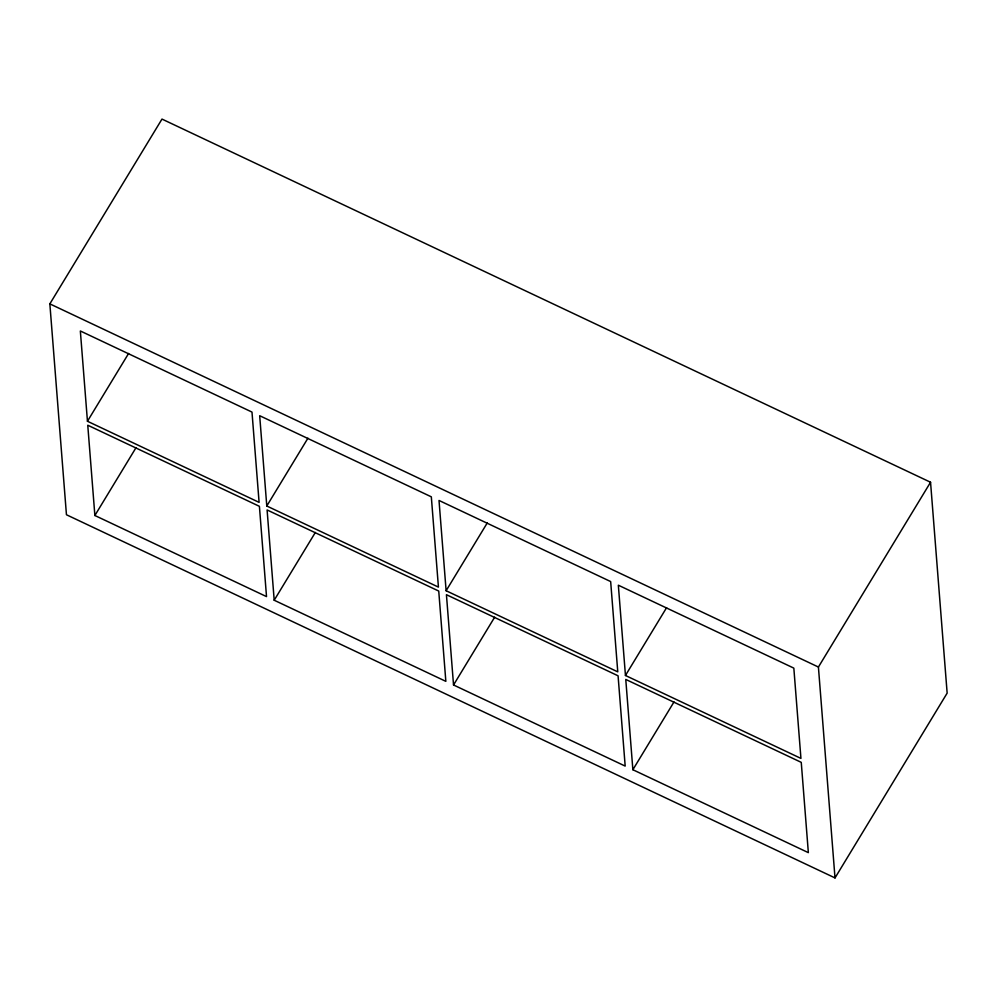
<?xml version="1.0" encoding="UTF-8"?>
<svg xmlns="http://www.w3.org/2000/svg" width="997" height="997" viewBox="0 0 997 997"><rect width="100%" height="100%" fill="white"/><g stroke="black" fill="none" stroke-linecap="round" stroke-linejoin="round"><path stroke-width="1.5" d="M49.85 303.873L161.988 119.079L930.55 482.249L947.15 693.127L835.012 877.921L66.45 514.751L49.85 303.873L818.412 667.043L835.012 877.921M87.449 421.257L80.346 330.979L251.992 412.085L259.095 502.363L87.449 421.257L128.601 353.461M94.877 515.499L87.761 425.221L259.407 506.326L266.523 596.605L94.877 515.499L136.016 447.69M266.785 506.002L259.681 415.712L431.327 496.83L438.431 587.108L266.785 506.002L307.936 438.194M274.2 600.231L267.096 509.953L438.742 591.059L445.846 681.35L274.2 600.231L315.351 532.435M446.12 590.735L439.016 500.457L610.663 581.563L617.766 671.853L446.12 590.735L487.259 522.939M453.535 684.976L446.432 594.698L618.078 675.804L625.181 766.082L453.535 684.976L494.674 617.168M625.455 675.48L618.339 585.202L793.836 668.127L800.94 758.405L625.455 675.48L666.594 607.672M632.871 769.721L625.767 679.431L801.252 762.356L808.355 852.647L632.871 769.721L674.009 701.913M818.412 667.043L930.55 482.249"/></g></svg>
